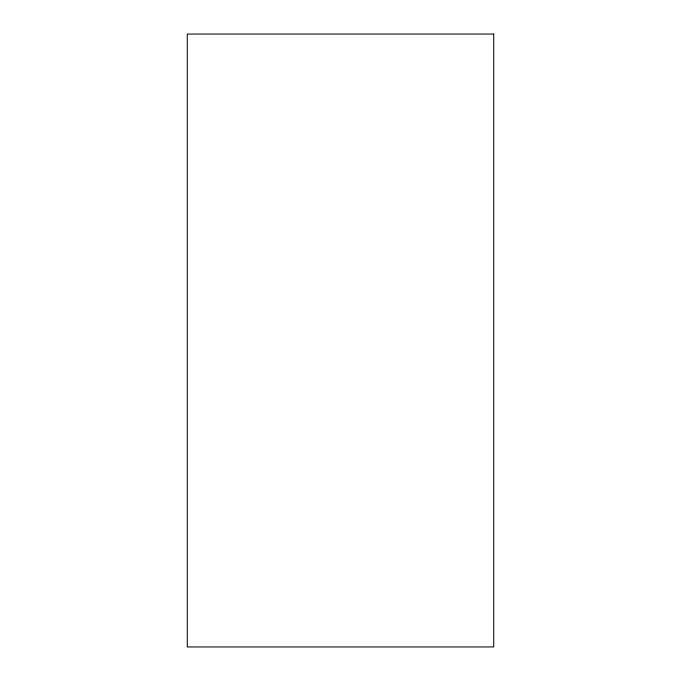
<?xml version="1.0" encoding="UTF-8"?>
<svg xmlns="http://www.w3.org/2000/svg" width="681" height="681" viewBox="0 0 681 681"><rect width="100%" height="100%" fill="white"/><g stroke="black" fill="none" stroke-linecap="round" stroke-linejoin="round"><path stroke-width="1.02" d="M493.725 34.05L187.275 34.05L187.275 646.95L493.725 646.95L493.725 34.05"/></g></svg>
